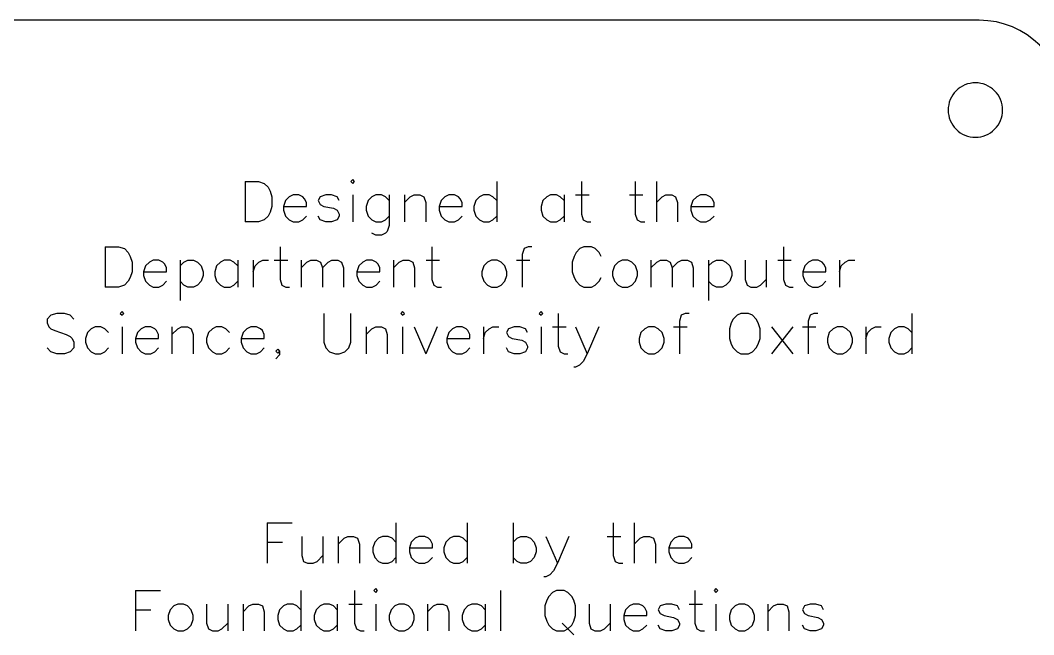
# Model space of a CAD drawing. Extents: x 0 to 398, y 0 to 77.
# Drawn here: x 38.2 to 97.7, y 40.6 to 76.7 of the extents above; entities that cross this region are included whole.
import ezdxf

# ---------------------------------------------------------------- set-up
doc = ezdxf.new("R2010")
doc.units = 0
doc.layers.get('0').update_dxf_attribs({"true_color": 0xffffff})

msp = doc.modelspace()

# ---------------------------------------------------------------- linework, layer by layer
at = {"color": 1, "true_color": 0xff0000}
for p, q in [((94.534, 76.7), (5.025, 76.7)), ((95.914, 71.422), (95.914, 71.422))]:
    msp.add_line(p, q, dxfattribs=at)
at = {"color": 7, "true_color": 0xffffff}
for p, q in [((57.739, 67.338), (57.626, 67.225)), ((57.852, 67.225), (57.739, 67.338)), ((51.417, 67.225), (51.417, 64.854)), ((51.417, 67.225), (52.207, 67.225)), ((52.207, 67.225), (52.546, 67.112)), ((52.546, 67.112), (52.772, 66.886)), ((52.772, 66.886), (52.884, 66.66)), ((57.626, 67.225), (57.739, 67.112)), ((57.739, 67.112), (57.852, 67.225)), ((66.205, 67.225), (66.205, 64.854)), ((71.172, 67.225), (71.172, 65.306)), ((74.333, 67.225), (74.333, 65.306)), ((75.575, 67.225), (75.575, 64.854)), ((52.884, 66.66), (52.997, 66.322)), ((52.997, 66.322), (52.997, 65.757)), ((53.788, 66.096), (53.675, 65.757)), ((54.013, 66.322), (53.788, 66.096)), ((54.239, 66.435), (54.013, 66.322)), ((54.578, 66.435), (54.239, 66.435)), ((54.804, 66.322), (54.578, 66.435)), ((54.916, 66.209), (54.804, 66.322)), ((55.029, 65.983), (54.916, 66.209)), ((55.82, 66.322), (55.707, 66.096)), ((55.707, 66.096), (55.82, 65.87)), ((56.158, 66.435), (55.82, 66.322)), ((56.497, 66.435), (56.158, 66.435)), ((56.836, 66.322), (56.497, 66.435)), ((56.948, 66.096), (56.836, 66.322)), ((57.739, 66.435), (57.739, 64.854)), ((58.642, 66.096), (58.529, 65.757)), ((58.868, 66.322), (58.642, 66.096)), ((59.093, 66.435), (58.868, 66.322)), ((59.432, 66.435), (59.093, 66.435)), ((59.658, 66.322), (59.432, 66.435)), ((59.884, 66.096), (59.658, 66.322)), ((59.884, 66.435), (59.884, 64.628)), ((60.787, 66.435), (60.787, 64.854)), ((60.787, 65.983), (61.125, 66.322)), ((61.125, 66.322), (61.351, 66.435)), ((61.351, 66.435), (61.69, 66.435)), ((61.69, 66.435), (61.916, 66.322)), ((61.916, 66.322), (62.028, 65.983)), ((62.932, 66.096), (62.819, 65.757)), ((63.157, 66.322), (62.932, 66.096)), ((63.383, 66.435), (63.157, 66.322)), ((63.722, 66.435), (63.383, 66.435)), ((63.948, 66.322), (63.722, 66.435)), ((64.06, 66.209), (63.948, 66.322)), ((64.173, 65.983), (64.06, 66.209)), ((64.964, 66.096), (64.851, 65.757)), ((65.189, 66.322), (64.964, 66.096)), ((65.415, 66.435), (65.189, 66.322)), ((65.754, 66.435), (65.415, 66.435)), ((65.98, 66.322), (65.754, 66.435)), ((66.205, 66.096), (65.98, 66.322)), ((68.915, 66.096), (68.802, 65.757)), ((69.14, 66.322), (68.915, 66.096)), ((69.366, 66.435), (69.14, 66.322)), ((69.705, 66.435), (69.366, 66.435)), ((69.931, 66.322), (69.705, 66.435)), ((70.156, 66.096), (69.931, 66.322)), ((70.156, 66.435), (70.156, 64.854)), ((70.834, 66.435), (71.624, 66.435)), ((73.995, 66.435), (74.785, 66.435)), ((75.575, 65.983), (75.914, 66.322)), ((75.914, 66.322), (76.14, 66.435)), ((76.14, 66.435), (76.478, 66.435)), ((76.478, 66.435), (76.704, 66.322)), ((76.704, 66.322), (76.817, 65.983)), ((77.72, 66.096), (77.607, 65.757)), ((77.946, 66.322), (77.72, 66.096)), ((78.172, 66.435), (77.946, 66.322)), ((78.51, 66.435), (78.172, 66.435)), ((78.736, 66.322), (78.51, 66.435)), ((78.849, 66.209), (78.736, 66.322)), ((78.962, 65.983), (78.849, 66.209)), ((52.997, 65.757), (52.884, 65.419)), ((53.675, 65.757), (55.029, 65.757)), ((53.675, 65.757), (53.675, 65.531)), ((53.675, 65.531), (53.788, 65.193)), ((55.029, 65.757), (55.029, 65.983)), ((55.82, 65.87), (56.045, 65.757)), ((56.045, 65.757), (56.61, 65.644)), ((56.61, 65.644), (56.836, 65.531)), ((56.836, 65.531), (56.948, 65.306)), ((58.529, 65.757), (58.529, 65.531)), ((58.529, 65.531), (58.642, 65.193)), ((62.028, 65.983), (62.028, 64.854)), ((62.819, 65.757), (64.173, 65.757)), ((62.819, 65.757), (62.819, 65.531)), ((62.819, 65.531), (62.932, 65.193)), ((64.173, 65.757), (64.173, 65.983)), ((64.851, 65.757), (64.851, 65.531)), ((64.851, 65.531), (64.964, 65.193)), ((68.802, 65.757), (68.802, 65.531)), ((68.802, 65.531), (68.915, 65.193)), ((76.817, 65.983), (76.817, 64.854)), ((77.607, 65.757), (78.962, 65.757)), ((77.607, 65.757), (77.607, 65.531)), ((77.607, 65.531), (77.72, 65.193)), ((78.962, 65.757), (78.962, 65.983)), ((52.546, 64.967), (52.207, 64.854)), ((52.772, 65.193), (52.546, 64.967)), ((52.884, 65.419), (52.772, 65.193)), ((53.788, 65.193), (54.013, 64.967)), ((54.013, 64.967), (54.239, 64.854)), ((54.578, 64.854), (54.804, 64.967)), ((54.804, 64.967), (55.029, 65.193)), ((55.82, 64.967), (55.707, 65.193)), ((56.158, 64.854), (55.82, 64.967)), ((56.836, 64.967), (56.497, 64.854)), ((56.948, 65.193), (56.836, 64.967)), ((56.948, 65.306), (56.948, 65.193)), ((58.642, 65.193), (58.868, 64.967)), ((58.868, 64.967), (59.093, 64.854)), ((59.432, 64.854), (59.658, 64.967)), ((59.658, 64.967), (59.884, 65.193)), ((62.932, 65.193), (63.157, 64.967)), ((63.157, 64.967), (63.383, 64.854)), ((63.722, 64.854), (63.948, 64.967)), ((63.948, 64.967), (64.173, 65.193)), ((64.964, 65.193), (65.189, 64.967)), ((65.189, 64.967), (65.415, 64.854)), ((65.754, 64.854), (65.98, 64.967)), ((65.98, 64.967), (66.205, 65.193)), ((68.915, 65.193), (69.14, 64.967)), ((69.14, 64.967), (69.366, 64.854)), ((69.705, 64.854), (69.931, 64.967)), ((69.931, 64.967), (70.156, 65.193)), ((71.172, 65.306), (71.285, 64.967)), ((71.285, 64.967), (71.511, 64.854)), ((74.333, 65.306), (74.446, 64.967)), ((74.446, 64.967), (74.672, 64.854)), ((77.72, 65.193), (77.946, 64.967)), ((77.946, 64.967), (78.172, 64.854)), ((78.51, 64.854), (78.736, 64.967)), ((78.736, 64.967), (78.962, 65.193)), ((52.207, 64.854), (51.417, 64.854)), ((54.239, 64.854), (54.578, 64.854)), ((56.497, 64.854), (56.158, 64.854)), ((59.093, 64.854), (59.432, 64.854)), ((59.771, 64.29), (59.658, 64.177)), ((59.884, 64.628), (59.771, 64.29)), ((63.383, 64.854), (63.722, 64.854)), ((65.415, 64.854), (65.754, 64.854)), ((69.366, 64.854), (69.705, 64.854)), ((71.511, 64.854), (71.737, 64.854)), ((74.672, 64.854), (74.898, 64.854)), ((78.172, 64.854), (78.51, 64.854)), ((59.093, 64.064), (58.868, 64.177)), ((59.432, 64.064), (59.093, 64.064)), ((59.658, 64.177), (59.432, 64.064)), ((43.201, 63.387), (43.201, 61.016)), ((43.201, 63.387), (43.991, 63.387)), ((43.991, 63.387), (44.33, 63.274)), ((44.33, 63.274), (44.556, 63.048)), ((53.474, 63.387), (53.474, 61.467)), ((62.392, 63.387), (62.392, 61.467)), ((67.811, 63.274), (67.698, 62.935)), ((68.037, 63.387), (67.811, 63.274)), ((68.262, 63.387), (68.037, 63.387)), ((71.085, 63.274), (70.859, 63.048)), ((71.31, 63.387), (71.085, 63.274)), ((71.762, 63.387), (71.31, 63.387)), ((71.988, 63.274), (71.762, 63.387)), ((72.213, 63.048), (71.988, 63.274)), ((83.051, 63.387), (83.051, 61.467)), ((44.556, 63.048), (44.669, 62.822)), ((44.669, 62.822), (44.781, 62.483)), ((46.023, 62.596), (45.797, 62.483)), ((46.362, 62.596), (46.023, 62.596)), ((46.588, 62.483), (46.362, 62.596)), ((47.604, 62.596), (47.604, 60.226)), ((47.829, 62.483), (48.055, 62.596)), ((48.055, 62.596), (48.394, 62.596)), ((48.394, 62.596), (48.62, 62.483)), ((50.2, 62.596), (49.974, 62.483)), ((50.539, 62.596), (50.2, 62.596)), ((50.765, 62.483), (50.539, 62.596)), ((50.99, 62.596), (50.99, 61.016)), ((51.893, 62.596), (51.893, 61.016)), ((52.232, 62.483), (52.458, 62.596)), ((52.458, 62.596), (52.797, 62.596)), ((53.135, 62.596), (53.925, 62.596)), ((54.716, 62.596), (54.716, 61.016)), ((55.054, 62.483), (55.28, 62.596)), ((55.28, 62.596), (55.619, 62.596)), ((55.619, 62.596), (55.845, 62.483)), ((56.296, 62.483), (56.522, 62.596)), ((56.522, 62.596), (56.861, 62.596)), ((56.861, 62.596), (57.086, 62.483)), ((58.554, 62.596), (58.328, 62.483)), ((58.893, 62.596), (58.554, 62.596)), ((59.118, 62.483), (58.893, 62.596)), ((60.134, 62.596), (60.134, 61.016)), ((60.473, 62.483), (60.699, 62.596)), ((60.699, 62.596), (61.037, 62.596)), ((61.037, 62.596), (61.263, 62.483)), ((62.053, 62.596), (62.844, 62.596)), ((65.892, 62.596), (65.666, 62.483)), ((66.23, 62.596), (65.892, 62.596)), ((66.456, 62.483), (66.23, 62.596)), ((67.359, 62.596), (68.149, 62.596)), ((67.698, 62.935), (67.698, 61.016)), ((70.746, 62.822), (70.633, 62.483)), ((70.859, 63.048), (70.746, 62.822)), ((72.326, 62.822), (72.213, 63.048)), ((73.568, 62.596), (73.342, 62.483)), ((73.907, 62.596), (73.568, 62.596)), ((74.133, 62.483), (73.907, 62.596)), ((75.261, 62.596), (75.261, 61.016)), ((75.6, 62.483), (75.826, 62.596)), ((75.826, 62.596), (76.165, 62.596)), ((76.165, 62.596), (76.39, 62.483)), ((76.842, 62.483), (77.068, 62.596)), ((77.068, 62.596), (77.406, 62.596)), ((77.406, 62.596), (77.632, 62.483)), ((78.648, 62.596), (78.648, 60.226)), ((78.874, 62.483), (79.1, 62.596)), ((79.1, 62.596), (79.438, 62.596)), ((79.438, 62.596), (79.664, 62.483)), ((80.793, 62.596), (80.793, 61.467)), ((82.035, 62.596), (82.035, 61.016)), ((82.712, 62.596), (83.502, 62.596)), ((84.744, 62.596), (84.518, 62.483)), ((85.083, 62.596), (84.744, 62.596)), ((85.309, 62.483), (85.083, 62.596)), ((86.325, 62.596), (86.325, 61.016)), ((86.663, 62.483), (86.889, 62.596)), ((86.889, 62.596), (87.228, 62.596)), ((44.781, 61.919), (44.669, 61.58)), ((44.781, 62.483), (44.781, 61.919)), ((45.572, 62.258), (45.459, 61.919)), ((45.459, 61.919), (46.813, 61.919)), ((45.459, 61.919), (45.459, 61.693)), ((45.797, 62.483), (45.572, 62.258)), ((46.701, 62.371), (46.588, 62.483)), ((46.813, 62.145), (46.701, 62.371)), ((46.813, 61.919), (46.813, 62.145)), ((47.604, 62.258), (47.829, 62.483)), ((48.62, 62.483), (48.845, 62.258)), ((48.845, 62.258), (48.958, 61.919)), ((48.958, 61.919), (48.958, 61.693)), ((49.749, 62.258), (49.636, 61.919)), ((49.636, 61.919), (49.636, 61.693)), ((49.974, 62.483), (49.749, 62.258)), ((50.99, 62.258), (50.765, 62.483)), ((51.893, 61.919), (52.006, 62.258)), ((52.006, 62.258), (52.232, 62.483)), ((54.716, 62.145), (55.054, 62.483)), ((55.845, 62.483), (55.957, 62.145)), ((55.957, 62.145), (56.296, 62.483)), ((55.957, 62.145), (55.957, 61.016)), ((57.086, 62.483), (57.199, 62.145)), ((57.199, 62.145), (57.199, 61.016)), ((58.102, 62.258), (57.989, 61.919)), ((57.989, 61.919), (59.344, 61.919)), ((57.989, 61.919), (57.989, 61.693)), ((58.328, 62.483), (58.102, 62.258)), ((59.231, 62.371), (59.118, 62.483)), ((59.344, 62.145), (59.231, 62.371)), ((59.344, 61.919), (59.344, 62.145)), ((60.134, 62.145), (60.473, 62.483)), ((61.263, 62.483), (61.376, 62.145)), ((61.376, 62.145), (61.376, 61.016)), ((65.44, 62.258), (65.327, 61.919)), ((65.327, 61.919), (65.327, 61.693)), ((65.666, 62.483), (65.44, 62.258)), ((66.682, 62.258), (66.456, 62.483)), ((66.795, 61.919), (66.682, 62.258)), ((66.795, 61.693), (66.795, 61.919)), ((70.633, 62.483), (70.633, 61.919)), ((70.633, 61.919), (70.746, 61.58)), ((73.117, 62.258), (73.004, 61.919)), ((73.004, 61.919), (73.004, 61.693)), ((73.342, 62.483), (73.117, 62.258)), ((74.358, 62.258), (74.133, 62.483)), ((74.471, 61.919), (74.358, 62.258)), ((74.471, 61.693), (74.471, 61.919)), ((75.261, 62.145), (75.6, 62.483)), ((76.39, 62.483), (76.503, 62.145)), ((76.503, 62.145), (76.842, 62.483)), ((76.503, 62.145), (76.503, 61.016)), ((77.632, 62.483), (77.745, 62.145)), ((77.745, 62.145), (77.745, 61.016)), ((78.648, 62.258), (78.874, 62.483)), ((79.664, 62.483), (79.89, 62.258)), ((79.89, 62.258), (80.003, 61.919)), ((80.003, 61.919), (80.003, 61.693)), ((84.293, 62.258), (84.18, 61.919)), ((84.18, 61.919), (85.534, 61.919)), ((84.18, 61.919), (84.18, 61.693)), ((84.518, 62.483), (84.293, 62.258)), ((85.421, 62.371), (85.309, 62.483)), ((85.534, 62.145), (85.421, 62.371)), ((85.534, 61.919), (85.534, 62.145)), ((86.325, 61.919), (86.437, 62.258)), ((86.437, 62.258), (86.663, 62.483)), ((44.556, 61.355), (44.33, 61.129)), ((44.669, 61.58), (44.556, 61.355)), ((45.459, 61.693), (45.572, 61.355)), ((45.572, 61.355), (45.797, 61.129)), ((46.588, 61.129), (46.813, 61.355)), ((47.829, 61.129), (47.604, 61.355)), ((48.845, 61.355), (48.62, 61.129)), ((48.958, 61.693), (48.845, 61.355)), ((49.636, 61.693), (49.749, 61.355)), ((49.749, 61.355), (49.974, 61.129)), ((50.765, 61.129), (50.99, 61.355)), ((53.474, 61.467), (53.587, 61.129)), ((57.989, 61.693), (58.102, 61.355)), ((58.102, 61.355), (58.328, 61.129)), ((59.118, 61.129), (59.344, 61.355)), ((62.392, 61.467), (62.505, 61.129)), ((65.327, 61.693), (65.44, 61.355)), ((65.44, 61.355), (65.666, 61.129)), ((66.456, 61.129), (66.682, 61.355)), ((66.682, 61.355), (66.795, 61.693)), ((70.746, 61.58), (70.859, 61.355)), ((70.859, 61.355), (71.085, 61.129)), ((71.988, 61.129), (72.213, 61.355)), ((72.213, 61.355), (72.326, 61.58)), ((73.004, 61.693), (73.117, 61.355)), ((73.117, 61.355), (73.342, 61.129)), ((74.133, 61.129), (74.358, 61.355)), ((74.358, 61.355), (74.471, 61.693)), ((78.874, 61.129), (78.648, 61.355)), ((79.89, 61.355), (79.664, 61.129)), ((80.003, 61.693), (79.89, 61.355)), ((80.793, 61.467), (80.906, 61.129)), ((81.696, 61.129), (82.035, 61.467)), ((83.051, 61.467), (83.164, 61.129)), ((84.18, 61.693), (84.293, 61.355)), ((84.293, 61.355), (84.518, 61.129)), ((85.309, 61.129), (85.534, 61.355)), ((43.991, 61.016), (43.201, 61.016)), ((44.33, 61.129), (43.991, 61.016)), ((45.797, 61.129), (46.023, 61.016)), ((46.023, 61.016), (46.362, 61.016)), ((46.362, 61.016), (46.588, 61.129)), ((48.055, 61.016), (47.829, 61.129)), ((48.394, 61.016), (48.055, 61.016)), ((48.62, 61.129), (48.394, 61.016)), ((49.974, 61.129), (50.2, 61.016)), ((50.2, 61.016), (50.539, 61.016)), ((50.539, 61.016), (50.765, 61.129)), ((53.587, 61.129), (53.813, 61.016)), ((53.813, 61.016), (54.038, 61.016)), ((58.328, 61.129), (58.554, 61.016)), ((58.554, 61.016), (58.893, 61.016)), ((58.893, 61.016), (59.118, 61.129)), ((62.505, 61.129), (62.731, 61.016)), ((62.731, 61.016), (62.957, 61.016)), ((65.666, 61.129), (65.892, 61.016)), ((65.892, 61.016), (66.23, 61.016)), ((66.23, 61.016), (66.456, 61.129)), ((71.085, 61.129), (71.31, 61.016)), ((71.31, 61.016), (71.762, 61.016)), ((71.762, 61.016), (71.988, 61.129)), ((73.342, 61.129), (73.568, 61.016)), ((73.568, 61.016), (73.907, 61.016)), ((73.907, 61.016), (74.133, 61.129)), ((79.1, 61.016), (78.874, 61.129)), ((79.438, 61.016), (79.1, 61.016)), ((79.664, 61.129), (79.438, 61.016)), ((80.906, 61.129), (81.132, 61.016)), ((81.132, 61.016), (81.47, 61.016)), ((81.47, 61.016), (81.696, 61.129)), ((83.164, 61.129), (83.389, 61.016)), ((83.389, 61.016), (83.615, 61.016)), ((84.518, 61.129), (84.744, 61.016)), ((84.744, 61.016), (85.083, 61.016)), ((85.083, 61.016), (85.309, 61.129)), ((44.192, 59.581), (44.079, 59.469)), ((44.305, 59.469), (44.192, 59.581)), ((60.674, 59.581), (60.561, 59.469)), ((60.787, 59.469), (60.674, 59.581)), ((68.802, 59.581), (68.689, 59.469)), ((68.915, 59.469), (68.802, 59.581)), ((40.015, 59.356), (39.789, 59.13)), ((39.789, 59.13), (39.789, 58.904)), ((40.354, 59.469), (40.015, 59.356)), ((40.805, 59.469), (40.354, 59.469)), ((41.144, 59.356), (40.805, 59.469)), ((41.37, 59.13), (41.144, 59.356)), ((44.079, 59.469), (44.192, 59.356)), ((44.192, 59.356), (44.305, 59.469)), ((56.045, 59.469), (56.045, 57.775)), ((57.626, 57.775), (57.626, 59.469)), ((60.561, 59.469), (60.674, 59.356)), ((60.674, 59.356), (60.787, 59.469)), ((68.689, 59.469), (68.802, 59.356)), ((68.802, 59.356), (68.915, 59.469)), ((69.818, 59.469), (69.818, 57.549)), ((77.043, 59.356), (76.93, 59.017)), ((76.93, 59.017), (76.93, 57.098)), ((77.268, 59.469), (77.043, 59.356)), ((77.494, 59.469), (77.268, 59.469)), ((80.091, 59.13), (79.978, 58.904)), ((80.316, 59.356), (80.091, 59.13)), ((80.542, 59.469), (80.316, 59.356)), ((80.994, 59.469), (80.542, 59.469)), ((81.22, 59.356), (80.994, 59.469)), ((81.445, 59.13), (81.22, 59.356)), ((81.558, 58.904), (81.445, 59.13)), ((84.606, 59.356), (84.493, 59.017)), ((84.493, 59.017), (84.493, 57.098)), ((84.832, 59.469), (84.606, 59.356)), ((85.058, 59.469), (84.832, 59.469)), ((90.589, 59.469), (90.589, 57.098)), ((39.789, 58.904), (39.902, 58.678)), ((39.902, 58.678), (40.015, 58.565)), ((40.015, 58.565), (40.241, 58.453)), ((40.241, 58.453), (40.918, 58.227)), ((42.16, 58.34), (42.047, 58.001)), ((42.386, 58.565), (42.16, 58.34)), ((42.612, 58.678), (42.386, 58.565)), ((42.95, 58.678), (42.612, 58.678)), ((43.176, 58.565), (42.95, 58.678)), ((43.402, 58.34), (43.176, 58.565)), ((44.192, 58.678), (44.192, 57.098)), ((45.095, 58.34), (44.982, 58.001)), ((45.321, 58.565), (45.095, 58.34)), ((45.547, 58.678), (45.321, 58.565)), ((45.885, 58.678), (45.547, 58.678)), ((46.111, 58.565), (45.885, 58.678)), ((46.224, 58.453), (46.111, 58.565)), ((46.337, 58.227), (46.224, 58.453)), ((47.127, 58.678), (47.127, 57.098)), ((47.127, 58.227), (47.466, 58.565)), ((47.466, 58.565), (47.692, 58.678)), ((47.692, 58.678), (48.03, 58.678)), ((48.03, 58.678), (48.256, 58.565)), ((48.256, 58.565), (48.369, 58.227)), ((49.272, 58.34), (49.159, 58.001)), ((49.498, 58.565), (49.272, 58.34)), ((49.724, 58.678), (49.498, 58.565)), ((50.062, 58.678), (49.724, 58.678)), ((50.288, 58.565), (50.062, 58.678)), ((50.514, 58.34), (50.288, 58.565)), ((51.304, 58.34), (51.191, 58.001)), ((51.53, 58.565), (51.304, 58.34)), ((51.756, 58.678), (51.53, 58.565)), ((52.094, 58.678), (51.756, 58.678)), ((52.32, 58.565), (52.094, 58.678)), ((52.433, 58.453), (52.32, 58.565)), ((52.546, 58.227), (52.433, 58.453)), ((58.529, 58.678), (58.529, 57.098)), ((58.529, 58.227), (58.868, 58.565)), ((58.868, 58.565), (59.093, 58.678)), ((59.093, 58.678), (59.432, 58.678)), ((59.432, 58.678), (59.658, 58.565)), ((59.658, 58.565), (59.771, 58.227)), ((60.674, 58.678), (60.674, 57.098)), ((61.351, 58.678), (62.028, 57.098)), ((62.706, 58.678), (62.028, 57.098)), ((63.383, 58.34), (63.27, 58.001)), ((63.609, 58.565), (63.383, 58.34)), ((63.835, 58.678), (63.609, 58.565)), ((64.173, 58.678), (63.835, 58.678)), ((64.399, 58.565), (64.173, 58.678)), ((64.512, 58.453), (64.399, 58.565)), ((64.625, 58.227), (64.512, 58.453)), ((65.415, 58.678), (65.415, 57.098)), ((65.415, 58.001), (65.528, 58.34)), ((65.528, 58.34), (65.754, 58.565)), ((65.754, 58.565), (65.98, 58.678)), ((65.98, 58.678), (66.318, 58.678)), ((66.883, 58.565), (66.77, 58.34)), ((66.77, 58.34), (66.883, 58.114)), ((67.221, 58.678), (66.883, 58.565)), ((67.56, 58.678), (67.221, 58.678)), ((67.899, 58.565), (67.56, 58.678)), ((68.012, 58.34), (67.899, 58.565)), ((68.802, 58.678), (68.802, 57.098)), ((69.479, 58.678), (70.269, 58.678)), ((70.834, 58.678), (71.511, 57.098)), ((72.188, 58.678), (71.511, 57.098)), ((74.672, 58.34), (74.559, 58.001)), ((74.898, 58.565), (74.672, 58.34)), ((75.124, 58.678), (74.898, 58.565)), ((75.462, 58.678), (75.124, 58.678)), ((75.688, 58.565), (75.462, 58.678)), ((75.914, 58.34), (75.688, 58.565)), ((76.027, 58.001), (75.914, 58.34)), ((76.591, 58.678), (77.381, 58.678)), ((79.978, 58.904), (79.865, 58.565)), ((79.865, 58.565), (79.865, 58.001)), ((81.671, 58.565), (81.558, 58.904)), ((81.671, 58.001), (81.671, 58.565)), ((82.348, 58.678), (83.59, 57.098)), ((83.59, 58.678), (82.348, 57.098)), ((84.155, 58.678), (84.945, 58.678)), ((85.735, 58.34), (85.622, 58.001)), ((85.961, 58.565), (85.735, 58.34)), ((86.187, 58.678), (85.961, 58.565)), ((86.525, 58.678), (86.187, 58.678)), ((86.751, 58.565), (86.525, 58.678)), ((86.977, 58.34), (86.751, 58.565)), ((87.09, 58.001), (86.977, 58.34)), ((87.88, 58.678), (87.88, 57.098)), ((87.88, 58.001), (87.993, 58.34)), ((87.993, 58.34), (88.219, 58.565)), ((88.219, 58.565), (88.444, 58.678)), ((88.444, 58.678), (88.783, 58.678)), ((89.348, 58.34), (89.235, 58.001)), ((89.573, 58.565), (89.348, 58.34)), ((89.799, 58.678), (89.573, 58.565)), ((90.138, 58.678), (89.799, 58.678)), ((90.364, 58.565), (90.138, 58.678)), ((90.589, 58.34), (90.364, 58.565)), ((40.918, 58.227), (41.144, 58.114)), ((41.144, 58.114), (41.257, 58.001)), ((41.257, 58.001), (41.37, 57.775)), ((41.37, 57.775), (41.37, 57.437)), ((42.047, 58.001), (42.047, 57.775)), ((42.047, 57.775), (42.16, 57.437)), ((44.982, 58.001), (46.337, 58.001)), ((44.982, 58.001), (44.982, 57.775)), ((44.982, 57.775), (45.095, 57.437)), ((46.337, 58.001), (46.337, 58.227)), ((48.369, 58.227), (48.369, 57.098)), ((49.159, 58.001), (49.159, 57.775)), ((49.159, 57.775), (49.272, 57.437)), ((51.191, 58.001), (52.546, 58.001)), ((51.191, 58.001), (51.191, 57.775)), ((51.191, 57.775), (51.304, 57.437)), ((52.546, 58.001), (52.546, 58.227)), ((56.045, 57.775), (56.158, 57.437)), ((57.513, 57.437), (57.626, 57.775)), ((59.771, 58.227), (59.771, 57.098)), ((63.27, 58.001), (64.625, 58.001)), ((63.27, 58.001), (63.27, 57.775)), ((63.27, 57.775), (63.383, 57.437)), ((64.625, 58.001), (64.625, 58.227)), ((66.883, 58.114), (67.108, 58.001)), ((67.108, 58.001), (67.673, 57.888)), ((67.673, 57.888), (67.899, 57.775)), ((67.899, 57.775), (68.012, 57.549)), ((74.559, 58.001), (74.559, 57.775)), ((74.559, 57.775), (74.672, 57.437)), ((75.914, 57.437), (76.027, 57.775)), ((76.027, 57.775), (76.027, 58.001)), ((79.865, 58.001), (79.978, 57.662)), ((81.558, 57.662), (81.671, 58.001)), ((85.622, 58.001), (85.622, 57.775)), ((85.622, 57.775), (85.735, 57.437)), ((86.977, 57.437), (87.09, 57.775)), ((87.09, 57.775), (87.09, 58.001)), ((89.235, 58.001), (89.235, 57.775)), ((89.235, 57.775), (89.348, 57.437)), ((40.015, 57.211), (39.789, 57.437)), ((40.354, 57.098), (40.015, 57.211)), ((41.144, 57.211), (40.805, 57.098)), ((41.37, 57.437), (41.144, 57.211)), ((42.16, 57.437), (42.386, 57.211)), ((42.386, 57.211), (42.612, 57.098)), ((42.95, 57.098), (43.176, 57.211)), ((43.176, 57.211), (43.402, 57.437)), ((45.095, 57.437), (45.321, 57.211)), ((45.321, 57.211), (45.547, 57.098)), ((45.885, 57.098), (46.111, 57.211)), ((46.111, 57.211), (46.337, 57.437)), ((49.272, 57.437), (49.498, 57.211)), ((49.498, 57.211), (49.724, 57.098)), ((50.062, 57.098), (50.288, 57.211)), ((50.288, 57.211), (50.514, 57.437)), ((51.304, 57.437), (51.53, 57.211)), ((51.53, 57.211), (51.756, 57.098)), ((52.094, 57.098), (52.32, 57.211)), ((52.32, 57.211), (52.546, 57.437)), ((53.223, 57.249), (53.336, 57.362)), ((53.336, 57.136), (53.223, 57.249)), ((53.336, 57.362), (53.449, 57.249)), ((53.449, 57.249), (53.336, 57.136)), ((53.449, 57.249), (53.449, 57.023)), ((56.158, 57.437), (56.384, 57.211)), ((56.384, 57.211), (56.723, 57.098)), ((56.948, 57.098), (57.287, 57.211)), ((57.287, 57.211), (57.513, 57.437)), ((63.383, 57.437), (63.609, 57.211)), ((63.609, 57.211), (63.835, 57.098)), ((64.173, 57.098), (64.399, 57.211)), ((64.399, 57.211), (64.625, 57.437)), ((66.883, 57.211), (66.77, 57.437)), ((67.221, 57.098), (66.883, 57.211)), ((67.899, 57.211), (67.56, 57.098)), ((68.012, 57.437), (67.899, 57.211)), ((68.012, 57.549), (68.012, 57.437)), ((69.818, 57.549), (69.931, 57.211)), ((69.931, 57.211), (70.156, 57.098)), ((74.672, 57.437), (74.898, 57.211)), ((74.898, 57.211), (75.124, 57.098)), ((75.462, 57.098), (75.688, 57.211)), ((75.688, 57.211), (75.914, 57.437)), ((79.978, 57.662), (80.091, 57.437)), ((80.091, 57.437), (80.316, 57.211)), ((80.316, 57.211), (80.542, 57.098)), ((80.994, 57.098), (81.22, 57.211)), ((81.22, 57.211), (81.445, 57.437)), ((81.445, 57.437), (81.558, 57.662)), ((85.735, 57.437), (85.961, 57.211)), ((85.961, 57.211), (86.187, 57.098)), ((86.525, 57.098), (86.751, 57.211)), ((86.751, 57.211), (86.977, 57.437)), ((89.348, 57.437), (89.573, 57.211)), ((89.573, 57.211), (89.799, 57.098)), ((90.138, 57.098), (90.364, 57.211)), ((90.364, 57.211), (90.589, 57.437)), ((40.805, 57.098), (40.354, 57.098)), ((42.612, 57.098), (42.95, 57.098)), ((45.547, 57.098), (45.885, 57.098)), ((49.724, 57.098), (50.062, 57.098)), ((51.756, 57.098), (52.094, 57.098)), ((53.449, 57.023), (53.223, 56.797)), ((56.723, 57.098), (56.948, 57.098)), ((63.835, 57.098), (64.173, 57.098)), ((67.56, 57.098), (67.221, 57.098)), ((70.156, 57.098), (70.382, 57.098)), ((71.285, 56.646), (71.06, 56.421)), ((71.511, 57.098), (71.285, 56.646)), ((75.124, 57.098), (75.462, 57.098)), ((80.542, 57.098), (80.994, 57.098)), ((86.187, 57.098), (86.525, 57.098)), ((89.799, 57.098), (90.138, 57.098)), ((70.834, 56.308), (70.721, 56.308)), ((71.06, 56.421), (70.834, 56.308)), ((52.715, 47.149), (52.715, 44.778)), ((52.715, 47.149), (54.183, 47.149)), ((60.279, 47.149), (60.279, 44.778)), ((64.456, 47.149), (64.456, 44.778)), ((67.165, 47.149), (67.165, 44.778)), ((73.035, 47.149), (73.035, 45.23)), ((74.277, 47.149), (74.277, 44.778)), ((52.715, 46.02), (53.618, 46.02)), ((54.747, 46.359), (54.747, 45.23)), ((55.989, 46.359), (55.989, 44.778)), ((56.892, 46.359), (56.892, 44.778)), ((56.892, 45.907), (57.231, 46.246)), ((57.231, 46.246), (57.456, 46.359)), ((57.456, 46.359), (57.795, 46.359)), ((57.795, 46.359), (58.021, 46.246)), ((58.021, 46.246), (58.134, 45.907)), ((58.134, 45.907), (58.134, 44.778)), ((59.037, 46.02), (58.924, 45.681)), ((59.263, 46.246), (59.037, 46.02)), ((59.488, 46.359), (59.263, 46.246)), ((59.827, 46.359), (59.488, 46.359)), ((60.053, 46.246), (59.827, 46.359)), ((60.279, 46.02), (60.053, 46.246)), ((61.182, 46.02), (61.069, 45.681)), ((61.408, 46.246), (61.182, 46.02)), ((61.633, 46.359), (61.408, 46.246)), ((61.972, 46.359), (61.633, 46.359)), ((62.198, 46.246), (61.972, 46.359)), ((62.311, 46.133), (62.198, 46.246)), ((62.424, 45.907), (62.311, 46.133)), ((62.424, 45.681), (62.424, 45.907)), ((63.214, 46.02), (63.101, 45.681)), ((63.44, 46.246), (63.214, 46.02)), ((63.665, 46.359), (63.44, 46.246)), ((64.004, 46.359), (63.665, 46.359)), ((64.23, 46.246), (64.004, 46.359)), ((64.456, 46.02), (64.23, 46.246)), ((67.165, 46.02), (67.391, 46.246)), ((67.391, 46.246), (67.616, 46.359)), ((67.616, 46.359), (67.955, 46.359)), ((67.955, 46.359), (68.181, 46.246)), ((68.181, 46.246), (68.407, 46.02)), ((68.407, 46.02), (68.52, 45.681)), ((69.084, 46.359), (69.761, 44.778)), ((70.439, 46.359), (69.761, 44.778)), ((72.696, 46.359), (73.487, 46.359)), ((74.277, 45.907), (74.616, 46.246)), ((74.616, 46.246), (74.841, 46.359)), ((74.841, 46.359), (75.18, 46.359)), ((75.18, 46.359), (75.406, 46.246)), ((75.406, 46.246), (75.519, 45.907)), ((75.519, 45.907), (75.519, 44.778)), ((76.422, 46.02), (76.309, 45.681)), ((76.648, 46.246), (76.422, 46.02)), ((76.873, 46.359), (76.648, 46.246)), ((77.212, 46.359), (76.873, 46.359)), ((77.438, 46.246), (77.212, 46.359)), ((77.551, 46.133), (77.438, 46.246)), ((77.664, 45.907), (77.551, 46.133)), ((77.664, 45.681), (77.664, 45.907)), ((58.924, 45.681), (58.924, 45.456)), ((58.924, 45.456), (59.037, 45.117)), ((61.069, 45.681), (62.424, 45.681)), ((61.069, 45.681), (61.069, 45.456)), ((61.069, 45.456), (61.182, 45.117)), ((63.101, 45.681), (63.101, 45.456)), ((63.101, 45.456), (63.214, 45.117)), ((68.52, 45.456), (68.407, 45.117)), ((68.52, 45.681), (68.52, 45.456)), ((76.309, 45.681), (77.664, 45.681)), ((76.309, 45.681), (76.309, 45.456)), ((76.309, 45.456), (76.422, 45.117)), ((54.747, 45.23), (54.86, 44.891)), ((54.86, 44.891), (55.086, 44.778)), ((55.086, 44.778), (55.424, 44.778)), ((55.424, 44.778), (55.65, 44.891)), ((55.65, 44.891), (55.989, 45.23)), ((59.037, 45.117), (59.263, 44.891)), ((59.263, 44.891), (59.488, 44.778)), ((59.488, 44.778), (59.827, 44.778)), ((59.827, 44.778), (60.053, 44.891)), ((60.053, 44.891), (60.279, 45.117)), ((61.182, 45.117), (61.408, 44.891)), ((61.408, 44.891), (61.633, 44.778)), ((61.633, 44.778), (61.972, 44.778)), ((61.972, 44.778), (62.198, 44.891)), ((62.198, 44.891), (62.424, 45.117)), ((63.214, 45.117), (63.44, 44.891)), ((63.44, 44.891), (63.665, 44.778)), ((63.665, 44.778), (64.004, 44.778)), ((64.004, 44.778), (64.23, 44.891)), ((64.23, 44.891), (64.456, 45.117)), ((67.391, 44.891), (67.165, 45.117)), ((67.616, 44.778), (67.391, 44.891)), ((67.955, 44.778), (67.616, 44.778)), ((68.181, 44.891), (67.955, 44.778)), ((68.407, 45.117), (68.181, 44.891)), ((69.761, 44.778), (69.536, 44.327)), ((73.035, 45.23), (73.148, 44.891)), ((73.148, 44.891), (73.374, 44.778)), ((73.374, 44.778), (73.6, 44.778)), ((76.422, 45.117), (76.648, 44.891)), ((76.648, 44.891), (76.873, 44.778)), ((76.873, 44.778), (77.212, 44.778)), ((77.212, 44.778), (77.438, 44.891)), ((77.438, 44.891), (77.664, 45.117)), ((69.31, 44.101), (69.084, 43.988)), ((69.536, 44.327), (69.31, 44.101)), ((69.084, 43.988), (68.971, 43.988)), ((44.982, 43.174), (44.982, 40.804)), ((44.982, 43.174), (46.45, 43.174)), ((54.691, 43.174), (54.691, 40.804)), ((57.852, 43.174), (57.852, 41.255)), ((59.093, 43.287), (58.98, 43.174)), ((58.98, 43.174), (59.093, 43.062)), ((59.206, 43.174), (59.093, 43.287)), ((59.093, 43.062), (59.206, 43.174)), ((66.431, 43.174), (66.431, 40.804)), ((69.479, 43.062), (69.253, 42.836)), ((69.705, 43.174), (69.479, 43.062)), ((70.156, 43.174), (69.705, 43.174)), ((70.382, 43.062), (70.156, 43.174)), ((70.608, 42.836), (70.382, 43.062)), ((77.833, 43.174), (77.833, 41.255)), ((79.075, 43.287), (78.962, 43.174)), ((78.962, 43.174), (79.075, 43.062)), ((79.188, 43.174), (79.075, 43.287)), ((79.075, 43.062), (79.188, 43.174)), ((47.24, 42.271), (47.014, 42.046)), ((47.466, 42.384), (47.24, 42.271)), ((47.804, 42.384), (47.466, 42.384)), ((48.03, 42.271), (47.804, 42.384)), ((48.256, 42.046), (48.03, 42.271)), ((49.159, 42.384), (49.159, 41.255)), ((50.401, 42.384), (50.401, 40.804)), ((51.304, 42.384), (51.304, 40.804)), ((51.304, 41.933), (51.643, 42.271)), ((51.643, 42.271), (51.868, 42.384)), ((51.868, 42.384), (52.207, 42.384)), ((52.207, 42.384), (52.433, 42.271)), ((52.433, 42.271), (52.546, 41.933)), ((53.675, 42.271), (53.449, 42.046)), ((53.9, 42.384), (53.675, 42.271)), ((54.239, 42.384), (53.9, 42.384)), ((54.465, 42.271), (54.239, 42.384)), ((54.691, 42.046), (54.465, 42.271)), ((55.82, 42.271), (55.594, 42.046)), ((56.045, 42.384), (55.82, 42.271)), ((56.384, 42.384), (56.045, 42.384)), ((56.61, 42.271), (56.384, 42.384)), ((56.836, 42.046), (56.61, 42.271)), ((56.836, 42.384), (56.836, 40.804)), ((57.513, 42.384), (58.303, 42.384)), ((59.093, 42.384), (59.093, 40.804)), ((60.222, 42.271), (59.996, 42.046)), ((60.448, 42.384), (60.222, 42.271)), ((60.787, 42.384), (60.448, 42.384)), ((61.012, 42.271), (60.787, 42.384)), ((61.238, 42.046), (61.012, 42.271)), ((62.141, 42.384), (62.141, 40.804)), ((62.141, 41.933), (62.48, 42.271)), ((62.48, 42.271), (62.706, 42.384)), ((62.706, 42.384), (63.044, 42.384)), ((63.044, 42.384), (63.27, 42.271)), ((63.27, 42.271), (63.383, 41.933)), ((64.512, 42.271), (64.286, 42.046)), ((64.738, 42.384), (64.512, 42.271)), ((65.076, 42.384), (64.738, 42.384)), ((65.302, 42.271), (65.076, 42.384)), ((65.528, 42.046), (65.302, 42.271)), ((65.528, 42.384), (65.528, 40.804)), ((69.14, 42.61), (69.028, 42.271)), ((69.028, 42.271), (69.028, 41.707)), ((69.253, 42.836), (69.14, 42.61)), ((70.721, 42.61), (70.608, 42.836)), ((70.834, 42.271), (70.721, 42.61)), ((70.834, 41.707), (70.834, 42.271)), ((71.624, 42.384), (71.624, 41.255)), ((72.866, 42.384), (72.866, 40.804)), ((73.995, 42.271), (73.769, 42.046)), ((74.22, 42.384), (73.995, 42.271)), ((74.559, 42.384), (74.22, 42.384)), ((74.785, 42.271), (74.559, 42.384)), ((74.898, 42.158), (74.785, 42.271)), ((75.801, 42.271), (75.688, 42.046)), ((76.14, 42.384), (75.801, 42.271)), ((76.478, 42.384), (76.14, 42.384)), ((76.817, 42.271), (76.478, 42.384)), ((76.93, 42.046), (76.817, 42.271)), ((77.494, 42.384), (78.284, 42.384)), ((79.075, 42.384), (79.075, 40.804)), ((80.204, 42.271), (79.978, 42.046)), ((80.429, 42.384), (80.204, 42.271)), ((80.768, 42.384), (80.429, 42.384)), ((80.994, 42.271), (80.768, 42.384)), ((81.22, 42.046), (80.994, 42.271)), ((82.123, 42.384), (82.123, 40.804)), ((82.123, 41.933), (82.461, 42.271)), ((82.461, 42.271), (82.687, 42.384)), ((82.687, 42.384), (83.026, 42.384)), ((83.026, 42.384), (83.252, 42.271)), ((83.252, 42.271), (83.364, 41.933)), ((84.268, 42.271), (84.155, 42.046)), ((84.606, 42.384), (84.268, 42.271)), ((84.945, 42.384), (84.606, 42.384)), ((85.284, 42.271), (84.945, 42.384)), ((85.396, 42.046), (85.284, 42.271)), ((44.982, 42.046), (45.885, 42.046)), ((47.014, 42.046), (46.901, 41.707)), ((46.901, 41.707), (46.901, 41.481)), ((48.369, 41.707), (48.256, 42.046)), ((48.369, 41.481), (48.369, 41.707)), ((52.546, 41.933), (52.546, 40.804)), ((53.449, 42.046), (53.336, 41.707)), ((53.336, 41.707), (53.336, 41.481)), ((55.594, 42.046), (55.481, 41.707)), ((55.481, 41.707), (55.481, 41.481)), ((59.996, 42.046), (59.884, 41.707)), ((59.884, 41.707), (59.884, 41.481)), ((61.351, 41.707), (61.238, 42.046)), ((61.351, 41.481), (61.351, 41.707)), ((63.383, 41.933), (63.383, 40.804)), ((64.286, 42.046), (64.173, 41.707)), ((64.173, 41.707), (64.173, 41.481)), ((69.028, 41.707), (69.14, 41.368)), ((70.721, 41.368), (70.834, 41.707)), ((73.769, 42.046), (73.656, 41.707)), ((73.656, 41.707), (75.011, 41.707)), ((73.656, 41.707), (73.656, 41.481)), ((75.011, 41.933), (74.898, 42.158)), ((75.011, 41.707), (75.011, 41.933)), ((75.688, 42.046), (75.801, 41.82)), ((75.801, 41.82), (76.027, 41.707)), ((76.027, 41.707), (76.591, 41.594)), ((79.978, 42.046), (79.865, 41.707)), ((79.865, 41.707), (79.865, 41.481)), ((81.332, 41.707), (81.22, 42.046)), ((81.332, 41.481), (81.332, 41.707)), ((83.364, 41.933), (83.364, 40.804)), ((84.155, 42.046), (84.268, 41.82)), ((84.268, 41.82), (84.493, 41.707)), ((84.493, 41.707), (85.058, 41.594)), ((46.901, 41.481), (47.014, 41.142)), ((47.014, 41.142), (47.24, 40.917)), ((48.03, 40.917), (48.256, 41.142)), ((48.256, 41.142), (48.369, 41.481)), ((49.159, 41.255), (49.272, 40.917)), ((50.062, 40.917), (50.401, 41.255)), ((53.336, 41.481), (53.449, 41.142)), ((53.449, 41.142), (53.675, 40.917)), ((54.465, 40.917), (54.691, 41.142)), ((55.481, 41.481), (55.594, 41.142)), ((55.594, 41.142), (55.82, 40.917)), ((56.61, 40.917), (56.836, 41.142)), ((57.852, 41.255), (57.964, 40.917)), ((59.884, 41.481), (59.996, 41.142)), ((59.996, 41.142), (60.222, 40.917)), ((61.012, 40.917), (61.238, 41.142)), ((61.238, 41.142), (61.351, 41.481)), ((64.173, 41.481), (64.286, 41.142)), ((64.286, 41.142), (64.512, 40.917)), ((65.302, 40.917), (65.528, 41.142)), ((69.14, 41.368), (69.253, 41.142)), ((69.253, 41.142), (69.479, 40.917)), ((70.044, 41.255), (70.721, 40.578)), ((70.382, 40.917), (70.608, 41.142)), ((70.608, 41.142), (70.721, 41.368)), ((71.624, 41.255), (71.737, 40.917)), ((72.527, 40.917), (72.866, 41.255)), ((73.656, 41.481), (73.769, 41.142)), ((73.769, 41.142), (73.995, 40.917)), ((74.785, 40.917), (75.011, 41.142)), ((75.801, 40.917), (75.688, 41.142)), ((76.591, 41.594), (76.817, 41.481)), ((76.817, 41.481), (76.93, 41.255)), ((76.93, 41.142), (76.817, 40.917)), ((76.93, 41.255), (76.93, 41.142)), ((77.833, 41.255), (77.946, 40.917)), ((79.865, 41.481), (79.978, 41.142)), ((79.978, 41.142), (80.204, 40.917)), ((80.994, 40.917), (81.22, 41.142)), ((81.22, 41.142), (81.332, 41.481)), ((84.268, 40.917), (84.155, 41.142)), ((85.058, 41.594), (85.284, 41.481)), ((85.284, 41.481), (85.396, 41.255)), ((85.396, 41.142), (85.284, 40.917)), ((85.396, 41.255), (85.396, 41.142)), ((47.24, 40.917), (47.466, 40.804)), ((47.466, 40.804), (47.804, 40.804)), ((47.804, 40.804), (48.03, 40.917)), ((49.272, 40.917), (49.498, 40.804)), ((49.498, 40.804), (49.836, 40.804)), ((49.836, 40.804), (50.062, 40.917)), ((53.675, 40.917), (53.9, 40.804)), ((53.9, 40.804), (54.239, 40.804)), ((54.239, 40.804), (54.465, 40.917)), ((55.82, 40.917), (56.045, 40.804)), ((56.045, 40.804), (56.384, 40.804)), ((56.384, 40.804), (56.61, 40.917)), ((57.964, 40.917), (58.19, 40.804)), ((58.19, 40.804), (58.416, 40.804)), ((60.222, 40.917), (60.448, 40.804)), ((60.448, 40.804), (60.787, 40.804)), ((60.787, 40.804), (61.012, 40.917)), ((64.512, 40.917), (64.738, 40.804)), ((64.738, 40.804), (65.076, 40.804)), ((65.076, 40.804), (65.302, 40.917)), ((69.479, 40.917), (69.705, 40.804)), ((69.705, 40.804), (70.156, 40.804)), ((70.156, 40.804), (70.382, 40.917)), ((71.737, 40.917), (71.963, 40.804)), ((71.963, 40.804), (72.301, 40.804)), ((72.301, 40.804), (72.527, 40.917)), ((73.995, 40.917), (74.22, 40.804)), ((74.22, 40.804), (74.559, 40.804)), ((74.559, 40.804), (74.785, 40.917)), ((76.14, 40.804), (75.801, 40.917)), ((76.478, 40.804), (76.14, 40.804)), ((76.817, 40.917), (76.478, 40.804)), ((77.946, 40.917), (78.172, 40.804)), ((78.172, 40.804), (78.397, 40.804)), ((80.204, 40.917), (80.429, 40.804)), ((80.429, 40.804), (80.768, 40.804)), ((80.768, 40.804), (80.994, 40.917)), ((84.606, 40.804), (84.268, 40.917)), ((84.945, 40.804), (84.606, 40.804)), ((85.284, 40.917), (84.945, 40.804))]:
    msp.add_line(p, q, dxfattribs=at)
at = {"color": 1, "true_color": 0xff0000}
for points in [[(99.559, 71.667), (99.559, 74.455), (97.318, 76.7), (94.534, 76.7)], [(94.314, 73.022), (93.89, 73.022), (93.483, 72.853), (93.183, 72.553)], [(95.446, 72.553), (95.146, 72.853), (94.739, 73.022), (94.314, 73.022)], [(93.183, 72.553), (92.883, 72.253), (92.714, 71.846), (92.714, 71.422)], [(95.914, 71.422), (95.914, 71.846), (95.746, 72.253), (95.446, 72.553)], [(92.714, 71.422), (92.714, 70.997), (92.883, 70.59), (93.183, 70.29)], [(95.446, 70.29), (95.746, 70.59), (95.914, 70.997), (95.914, 71.422)], [(93.183, 70.29), (93.483, 69.99), (93.89, 69.822), (94.314, 69.822)], [(94.314, 69.822), (94.739, 69.822), (95.146, 69.99), (95.446, 70.29)]]:
    msp.add_open_spline(points, degree=3, dxfattribs=at)

doc.saveas('drawing.dxf')
